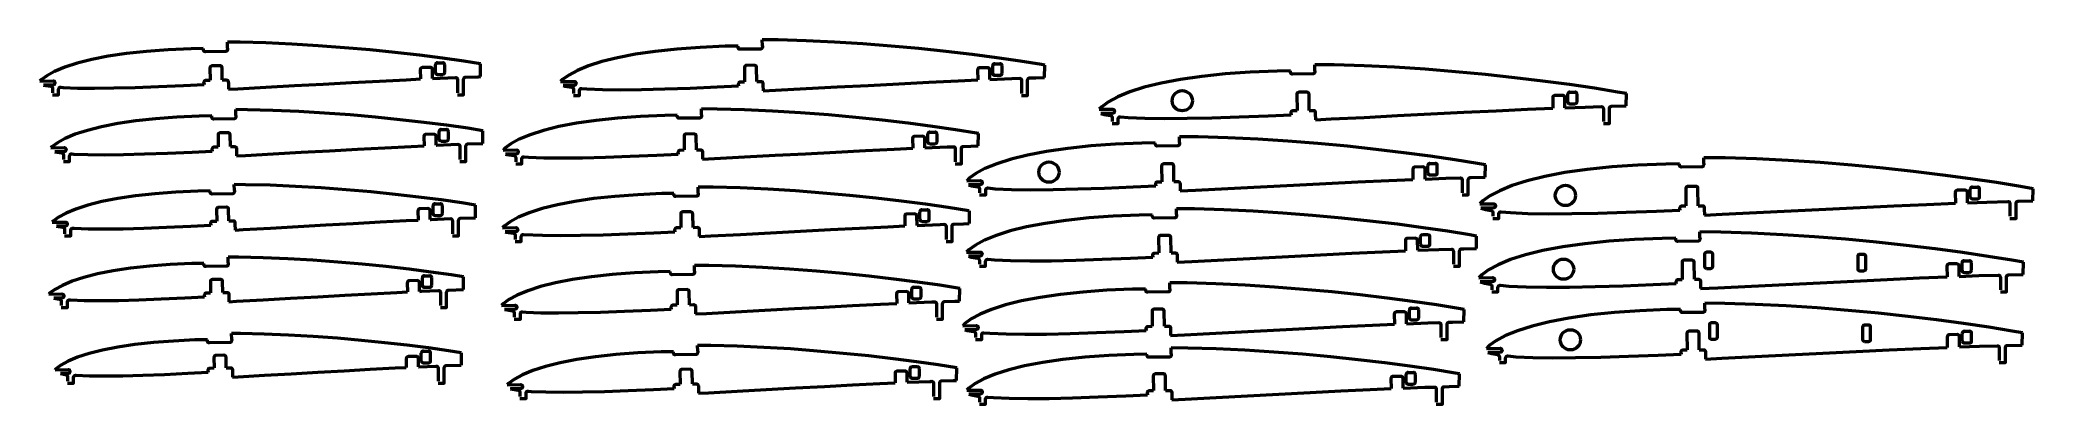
# Model space of a CAD drawing. Header units: millimetres. Extents: x 3 to 495, y 6 to 95.
import ezdxf

# ---------------------------------------------------------------- set-up
doc = ezdxf.new("R2010")
doc.units = ezdxf.units.MM
doc.layers.add('AM_0', color=7, linetype='Continuous', lineweight=50)

msp = doc.modelspace()

# ---------------------------------------------------------------- linework, layer by layer
at = {"layer": 'AM_0', "color": 0}
for p, q in [((48.99, 93.39), (48.97, 94.83)), ((180.97, 93.98), (180.95, 95.43)), ((100.28, 87.41), (100.28, 89.27)), ((100.78, 89.77), (102.08, 89.77)), ((102.58, 87.41), (102.58, 89.27)), ((111.41, 86.35), (111.44, 89.47)), ((237.82, 87.18), (237.82, 89.04)), ((238.32, 89.54), (239.62, 89.54)), ((240.12, 87.18), (240.12, 89.04)), ((250.62, 86.13), (250.65, 89.22)), ((317.31, 87.82), (317.3, 89.28)), ((43.17, 84.65), (43.17, 84.43)), ((49.17, 84.74), (49.19, 83.24)), ((100.78, 86.91), (102.08, 86.91)), ((175.12, 84.27), (175.12, 84.06)), ((181.12, 84.35), (181.14, 82.85)), ((238.32, 86.68), (239.62, 86.68)), ((379.75, 80.17), (379.75, 82.03)), ((380.25, 82.53), (381.55, 82.53)), ((380.25, 79.67), (381.55, 79.67)), ((382.05, 80.17), (382.05, 82.03)), ((394.2, 79.12), (394.25, 82.16)), ((51.06, 76.76), (51.03, 78.2)), ((165.96, 76.93), (165.94, 78.38)), ((311.45, 77.15), (311.45, 76.94)), ((317.45, 77.22), (317.47, 75.72)), ((101.19, 70.93), (101.19, 72.8)), ((101.69, 73.3), (102.99, 73.3)), ((101.69, 70.43), (102.99, 70.43)), ((103.49, 70.93), (103.49, 72.8)), ((111.98, 69.87), (112.02, 73)), ((221.8, 70.29), (221.8, 72.15)), ((222.3, 72.65), (223.6, 72.65)), ((222.3, 69.79), (223.6, 69.79)), ((224.1, 70.29), (224.1, 72.15)), ((234.25, 69.24), (234.29, 72.33)), ((283.93, 70.06), (283.91, 71.51)), ((45.19, 68.2), (45.2, 67.99)), ((51.19, 68.3), (51.22, 66.8)), ((160.21, 67.42), (160.21, 67.2)), ((166.21, 67.5), (166.23, 66)), ((345.25, 62.58), (345.25, 64.44)), ((345.75, 64.94), (347.05, 64.94)), ((347.55, 62.58), (347.55, 64.44)), ((359.37, 61.53), (359.41, 64.58)), ((413.32, 64.88), (413.31, 66.34)), ((50.66, 58.25), (50.63, 59.69)), ((165.13, 57.62), (165.11, 59.06)), ((278.07, 59.58), (278.07, 59.37)), ((284.06, 59.65), (284.08, 58.15)), ((345.75, 62.08), (347.05, 62.08)), ((479.61, 59.07), (480.91, 59.07)), ((99.69, 52.59), (99.69, 54.46)), ((100.19, 54.96), (101.49, 54.96)), ((101.99, 52.59), (101.99, 54.46)), ((110.15, 51.53), (110.18, 54.66)), ((479.11, 56.7), (479.11, 58.57)), ((479.61, 56.2), (480.91, 56.2)), ((481.41, 56.7), (481.41, 58.57)), ((494.56, 55.65), (494.61, 58.67)), ((44.81, 49.89), (44.82, 49.67)), ((50.81, 49.99), (50.84, 48.49)), ((100.19, 52.09), (101.49, 52.09)), ((219.85, 51.13), (219.85, 53)), ((220.35, 53.5), (221.65, 53.5)), ((220.35, 50.63), (221.65, 50.63)), ((222.15, 51.13), (222.15, 53)), ((232.01, 53.21), (231.98, 50.08)), ((283.2, 52.29), (283.19, 53.74)), ((407.45, 53.63), (407.45, 53.42)), ((413.45, 53.69), (413.47, 52.19)), ((159.38, 48.28), (159.39, 48.07)), ((165.38, 48.37), (165.4, 46.87)), ((343.41, 44.98), (343.41, 46.85)), ((343.91, 47.35), (345.21, 47.35)), ((343.91, 44.48), (345.21, 44.48)), ((345.71, 44.98), (345.71, 46.85)), ((357.2, 43.93), (357.24, 47)), ((412.39, 46.54), (412.38, 48)), ((49.15, 40.35), (49.13, 41.79)), ((164.24, 38.32), (164.22, 39.76)), ((277.35, 42), (277.35, 41.79)), ((283.35, 42.08), (283.37, 40.57)), ((477.07, 38.54), (477.07, 40.41)), ((477.57, 40.91), (478.87, 40.91)), ((479.37, 38.54), (479.37, 40.41)), ((492.18, 37.49), (492.23, 40.52)), ((97.06, 34.85), (97.06, 36.71)), ((97.56, 37.21), (98.86, 37.21)), ((99.36, 34.85), (99.36, 36.71)), ((107.19, 33.78), (107.22, 36.92)), ((281.57, 34), (281.56, 35.45)), ((406.52, 35.49), (406.53, 35.28)), ((412.52, 35.55), (412.54, 34.05)), ((477.57, 38.04), (478.87, 38.04)), ((43.31, 32.19), (43.31, 31.97)), ((49.31, 32.29), (49.33, 30.79)), ((97.56, 34.35), (98.86, 34.35)), ((217.84, 32.01), (217.84, 33.87)), ((218.34, 34.37), (219.64, 34.37)), ((218.34, 31.51), (219.64, 31.51)), ((220.14, 32.01), (220.14, 33.87)), ((229.64, 30.95), (229.67, 34.07)), ((413.58, 28.94), (413.56, 30.4)), ((158.49, 29.19), (158.5, 28.97)), ((164.49, 29.27), (164.51, 27.77)), ((340.66, 26.85), (340.66, 28.72)), ((341.16, 29.22), (342.46, 29.22)), ((341.16, 26.35), (342.46, 26.35)), ((342.96, 26.85), (342.96, 28.72)), ((354.12, 25.8), (354.16, 28.87)), ((50.01, 21.5), (49.99, 22.94)), ((165.01, 18.55), (164.98, 19.99)), ((275.72, 23.9), (275.72, 23.69)), ((281.72, 23.98), (281.74, 22.48)), ((477.13, 21.11), (477.13, 22.98)), ((477.63, 23.48), (478.93, 23.48)), ((477.63, 20.61), (478.93, 20.61)), ((479.43, 21.11), (479.43, 22.98)), ((491.92, 20.06), (491.96, 23.1)), ((96.8, 16.23), (96.8, 18.09)), ((97.3, 18.59), (98.6, 18.59)), ((97.3, 15.73), (98.6, 15.73)), ((99.1, 16.23), (99.1, 18.09)), ((106.63, 18.18), (106.61, 15.14)), ((217.94, 14.76), (219.24, 14.76)), ((281.88, 17.93), (281.86, 19.38)), ((407.71, 18.08), (407.71, 17.87)), ((413.71, 18.15), (413.72, 16.64)), ((44.17, 13.6), (44.17, 13.38)), ((50.17, 13.7), (50.19, 12.2)), ((217.44, 12.4), (217.44, 14.26)), ((217.94, 11.9), (219.24, 11.9)), ((219.74, 12.4), (219.74, 14.26)), ((228.9, 11.34), (228.94, 14.46)), ((339.85, 10.95), (339.85, 12.82)), ((340.35, 13.32), (341.65, 13.32)), ((340.35, 10.45), (341.65, 10.45)), ((342.15, 10.95), (342.15, 12.82)), ((352.98, 9.91), (353.02, 12.98)), ((159.21, 9.61), (159.21, 9.4)), ((165.21, 9.7), (165.23, 8.2)), ((276.03, 8.03), (276.03, 7.82)), ((282.03, 8.1), (282.05, 6.6))]:
    msp.add_line(p, q, dxfattribs=at)
at = {"layer": 'AM_0'}
for points in [[(111.44, 89.47), (107.28, 90.13), (101.99, 90.88), (96.34, 91.61), (90.38, 92.29), (84.19, 92.93), (77.83, 93.5), (71.37, 93.99), (64.88, 94.38), (58.42, 94.66), (52.07, 94.82), (48.97, 94.83)], [(174.97, 93.89), (171.78, 93.84), (165.66, 93.58), (159.89, 93.16), (154.54, 92.59), (149.64, 91.87), (145.23, 91.02), (141.36, 90.05), (138.05, 88.99), (135.31, 87.86), (133.18, 86.71), (131.66, 85.61), (131.19, 85.13)], [(250.65, 89.22), (249.9, 89.34), (244.61, 90.19), (238.88, 91.02), (232.77, 91.82), (226.33, 92.58), (219.63, 93.28), (212.76, 93.91), (205.77, 94.45), (198.75, 94.89), (191.76, 95.21), (184.89, 95.4), (180.95, 95.43)], [(42.99, 93.29), (39.96, 93.23), (34.3, 92.98), (28.98, 92.58), (24.03, 92.04), (19.5, 91.37), (15.44, 90.58), (11.87, 89.68), (8.82, 88.69), (6.3, 87.64), (4.34, 86.58), (2.95, 85.57), (2.65, 85.26)], [(394.25, 82.16), (392, 82.55), (386.32, 83.47), (380.16, 84.38), (373.59, 85.26), (366.67, 86.09), (359.46, 86.86), (352.07, 87.55), (344.55, 88.16), (337, 88.65), (329.49, 89.01), (322.1, 89.24), (317.3, 89.28)], [(49.19, 83.24), (51.5, 83.36), (58.46, 83.73), (65.52, 84.12), (72.59, 84.51), (79.6, 84.9), (86.47, 85.26), (93.1, 85.6), (96.58, 85.77)], [(181.14, 82.85), (184.25, 83.01), (191.78, 83.4), (199.41, 83.8), (207.07, 84.2), (214.65, 84.6), (222.08, 84.98), (229.26, 85.33), (234.13, 85.55)], [(311.31, 87.75), (307.99, 87.7), (301.4, 87.43), (295.2, 87), (289.43, 86.4), (284.15, 85.64), (279.41, 84.74), (275.23, 83.71), (271.66, 82.57), (268.71, 81.35), (266.4, 80.12), (264.74, 78.93), (264.12, 78.28)], [(45.06, 76.65), (42.01, 76.59), (36.45, 76.34), (31.21, 75.94), (26.35, 75.41), (21.9, 74.75), (17.9, 73.97), (14.39, 73.08), (11.39, 72.11), (8.92, 71.08), (6.99, 70.03), (5.63, 69.05), (5.36, 68.76)], [(112.02, 73), (108.24, 73.6), (103.03, 74.34), (97.47, 75.05), (91.62, 75.72), (85.52, 76.34), (79.27, 76.9), (72.91, 77.37), (66.53, 77.76), (60.17, 78.03), (53.93, 78.19), (51.03, 78.2)], [(159.96, 76.84), (156.9, 76.79), (150.87, 76.53), (145.19, 76.11), (139.92, 75.55), (135.09, 74.84), (130.75, 74.01), (126.94, 73.05), (123.68, 72), (120.99, 70.89), (118.89, 69.76), (117.4, 68.68), (116.97, 68.23)], [(234.29, 72.33), (233.84, 72.41), (228.63, 73.24), (222.99, 74.06), (216.97, 74.84), (210.63, 75.59), (204.03, 76.27), (197.26, 76.89), (190.37, 77.43), (183.46, 77.86), (176.58, 78.17), (169.81, 78.36), (165.94, 78.38)], [(317.47, 75.72), (321.38, 75.9), (329.48, 76.3), (337.69, 76.72), (345.92, 77.13), (354.08, 77.54), (362.07, 77.93), (369.79, 78.29), (376.05, 78.55)], [(51.22, 66.8), (53.37, 66.91), (60.22, 67.29), (67.16, 67.67), (74.12, 68.06), (81.01, 68.44), (87.76, 68.8), (94.29, 69.14), (97.49, 69.29)], [(277.93, 69.98), (274.63, 69.93), (268.14, 69.66), (262.02, 69.23), (256.33, 68.64), (251.13, 67.89), (246.45, 67), (242.34, 65.98), (238.82, 64.85), (235.91, 63.66), (233.63, 62.44), (232.01, 61.27), (231.41, 60.65)], [(359.41, 64.58), (357.47, 64.91), (351.86, 65.82), (345.79, 66.72), (339.31, 67.58), (332.49, 68.39), (325.38, 69.15), (318.09, 69.83), (310.68, 70.42), (303.24, 70.9), (295.83, 71.26), (288.54, 71.47), (283.91, 71.51)], [(166.23, 66), (169.18, 66.15), (176.6, 66.53), (184.12, 66.93), (191.66, 67.33), (199.12, 67.73), (206.44, 68.1), (213.51, 68.45), (218.1, 68.66)], [(407.32, 64.81), (403.92, 64.77), (397.06, 64.5), (390.59, 64.05), (384.57, 63.44), (379.07, 62.65), (374.12, 61.72), (369.76, 60.65), (366.03, 59.47), (362.95, 58.2), (360.53, 56.92), (358.8, 55.68), (358.07, 54.92)], [(494.61, 58.67), (491.47, 59.21), (485.55, 60.18), (479.14, 61.14), (472.29, 62.06), (465.07, 62.94), (457.57, 63.75), (449.86, 64.49), (442.03, 65.13), (434.16, 65.65), (426.34, 66.04), (418.63, 66.28), (413.31, 66.34)], [(110.18, 54.66), (106.78, 55.19), (101.66, 55.92), (96.19, 56.62), (90.43, 57.28), (84.44, 57.88), (78.29, 58.43), (72.04, 58.89), (65.76, 59.26), (59.51, 59.53), (53.37, 59.68), (50.63, 59.69)], [(232.01, 53.21), (231.97, 53.22), (226.83, 54.03), (221.27, 54.84), (215.34, 55.61), (209.09, 56.34), (202.59, 57.01), (195.91, 57.62), (189.13, 58.14), (182.31, 58.56), (175.53, 58.86), (168.86, 59.04), (165.11, 59.06)], [(284.08, 58.15), (287.84, 58.33), (295.82, 58.73), (303.92, 59.14), (312.04, 59.55), (320.08, 59.96), (327.96, 60.34), (335.57, 60.7), (341.55, 60.96)], [(44.66, 58.14), (41.65, 58.08), (36.19, 57.83), (31.04, 57.44), (26.25, 56.91), (21.88, 56.26), (17.95, 55.49), (14.5, 54.62), (11.55, 53.66), (9.13, 52.64), (7.24, 51.62), (5.9, 50.65), (5.66, 50.4)], [(159.13, 57.52), (156.14, 57.47), (150.2, 57.21), (144.6, 56.8), (139.4, 56.24), (134.65, 55.54), (130.38, 54.71), (126.62, 53.77), (123.41, 52.74), (120.76, 51.64), (118.69, 50.52), (117.22, 49.46), (116.82, 49.04)], [(413.47, 52.19), (417.86, 52.39), (426.3, 52.79), (434.86, 53.21), (443.44, 53.63), (451.94, 54.05), (460.27, 54.44), (468.32, 54.8), (475.41, 55.09)], [(50.84, 48.49), (52.83, 48.59), (59.56, 48.96), (66.39, 49.35), (73.23, 49.73), (80.01, 50.11), (86.65, 50.47), (93.07, 50.81), (95.99, 50.95)], [(165.4, 46.87), (168.25, 47.01), (175.55, 47.39), (182.97, 47.79), (190.4, 48.19), (197.76, 48.58), (204.97, 48.96), (211.94, 49.3), (216.15, 49.5)], [(277.21, 52.21), (273.94, 52.16), (267.54, 51.89), (261.51, 51.46), (255.9, 50.87), (250.78, 50.13), (246.17, 49.25), (242.11, 48.25), (238.65, 47.13), (235.78, 45.95), (233.54, 44.75), (231.94, 43.6), (231.38, 43.01)], [(357.24, 47), (355.59, 47.28), (350.06, 48.17), (344.08, 49.05), (337.7, 49.89), (330.96, 50.69), (323.96, 51.43), (316.77, 52.1), (309.47, 52.68), (302.13, 53.15), (294.83, 53.5), (287.65, 53.71), (283.19, 53.74)], [(406.39, 46.47), (403.02, 46.43), (396.24, 46.16), (389.86, 45.72), (383.93, 45.1), (378.5, 44.33), (373.62, 43.41), (369.33, 42.35), (365.65, 41.18), (362.61, 39.93), (360.22, 38.66), (358.52, 37.44), (357.83, 36.72)], [(492.23, 40.52), (489.39, 41.01), (483.54, 41.97), (477.21, 42.91), (470.46, 43.81), (463.34, 44.67), (455.94, 45.47), (448.33, 46.19), (440.61, 46.82), (432.85, 47.33), (425.13, 47.72), (417.53, 47.95), (412.38, 48)], [(43.15, 40.25), (40.18, 40.19), (34.8, 39.94), (29.74, 39.55), (25.04, 39.03), (20.74, 38.39), (16.88, 37.63), (13.49, 36.77), (10.59, 35.83), (8.21, 34.83), (6.35, 33.82), (5.04, 32.87), (4.84, 32.66)], [(107.22, 36.92), (104.2, 37.39), (99.17, 38.11), (93.8, 38.79), (88.13, 39.44), (82.24, 40.03), (76.19, 40.56), (70.05, 41.02), (63.87, 41.38), (57.73, 41.64), (51.69, 41.79), (49.13, 41.79)], [(229.67, 34.07), (224.76, 34.85), (219.3, 35.63), (213.46, 36.39), (207.31, 37.1), (200.92, 37.76), (194.35, 38.35), (187.68, 38.86), (180.97, 39.27), (174.31, 39.57), (167.75, 39.74), (164.22, 39.76)], [(283.37, 40.57), (286.96, 40.75), (294.83, 41.14), (302.81, 41.55), (310.81, 41.97), (318.74, 42.37), (326.5, 42.76), (334.01, 43.11), (339.71, 43.36)], [(158.24, 38.22), (155.23, 38.16), (149.39, 37.9), (143.89, 37.5), (138.78, 36.95), (134.1, 36.26), (129.9, 35.44), (126.21, 34.51), (123.06, 33.49), (120.45, 32.41), (118.42, 31.32), (116.98, 30.28), (116.61, 29.89)], [(354.16, 28.87), (352.81, 29.1), (347.35, 29.98), (341.46, 30.84), (335.17, 31.67), (328.53, 32.46), (321.63, 33.19), (314.55, 33.84), (307.35, 34.41), (300.12, 34.87), (292.92, 35.21), (285.84, 35.41), (281.56, 35.45)], [(412.54, 34.05), (416.77, 34.24), (425.1, 34.65), (433.54, 35.06), (442.01, 35.48), (450.39, 35.9), (458.61, 36.29), (466.55, 36.65), (473.37, 36.93)], [(49.33, 30.79), (51.17, 30.89), (57.78, 31.25), (64.49, 31.63), (71.22, 32.01), (77.89, 32.39), (84.41, 32.74), (90.73, 33.07), (93.36, 33.2)], [(164.51, 27.77), (167.15, 27.91), (174.34, 28.29), (181.62, 28.68), (188.93, 29.08), (196.17, 29.47), (203.26, 29.84), (210.12, 30.19), (214.14, 30.37)], [(275.57, 33.91), (272.33, 33.86), (266.02, 33.6), (260.08, 33.17), (254.56, 32.59), (249.51, 31.86), (244.97, 30.99), (240.98, 29.99), (237.56, 28.9), (234.74, 27.74), (232.53, 26.55), (230.96, 25.42), (230.43, 24.87)], [(491.96, 23.1), (489.42, 23.53), (483.65, 24.47), (477.42, 25.4), (470.75, 26.29), (463.73, 27.14), (456.43, 27.92), (448.93, 28.63), (441.31, 29.25), (433.65, 29.75), (426.04, 30.13), (418.54, 30.35), (413.56, 30.4)], [(281.74, 22.48), (285.17, 22.64), (292.92, 23.04), (300.79, 23.44), (308.67, 23.85), (316.49, 24.25), (324.14, 24.64), (331.54, 24.99), (336.96, 25.23)], [(407.58, 28.87), (404.23, 28.83), (397.55, 28.56), (391.26, 28.12), (385.41, 27.51), (380.05, 26.75), (375.24, 25.84), (371, 24.79), (367.38, 23.64), (364.38, 22.41), (362.03, 21.16), (360.35, 19.95), (359.69, 19.26)], [(44.01, 21.4), (40.88, 21.34), (35.62, 21.09), (30.67, 20.71), (26.08, 20.2), (21.88, 19.57), (18.1, 18.83), (14.79, 17.98), (11.96, 17.06), (9.63, 16.09), (7.82, 15.1), (6.55, 14.17), (6.39, 14)], [(106.63, 18.18), (103.48, 18.67), (98.56, 19.37), (93.31, 20.03), (87.77, 20.66), (82.01, 21.24), (76.09, 21.75), (70.08, 22.2), (64.05, 22.55), (58.04, 22.8), (52.14, 22.94), (49.99, 22.94)], [(228.94, 14.46), (224.4, 15.17), (219.02, 15.95), (213.28, 16.69), (207.23, 17.39), (200.93, 18.04), (194.47, 18.62), (187.9, 19.12), (181.31, 19.52), (174.75, 19.81), (168.29, 19.97), (164.98, 19.99)], [(159.01, 18.45), (155.97, 18.39), (150.23, 18.14), (144.81, 17.73), (139.78, 17.19), (135.18, 16.51), (131.05, 15.71), (127.42, 14.79), (124.32, 13.79), (121.76, 12.72), (119.76, 11.65), (118.35, 10.62), (118.01, 10.27)], [(275.88, 17.84), (272.67, 17.79), (266.45, 17.53), (260.6, 17.1), (255.16, 16.53), (250.18, 15.8), (245.71, 14.95), (241.78, 13.97), (238.41, 12.89), (235.64, 11.74), (233.46, 10.57), (231.92, 9.46), (231.42, 8.94)], [(353.02, 12.98), (351.97, 13.16), (346.59, 14.02), (340.79, 14.87), (334.58, 15.69), (328.05, 16.46), (321.25, 17.17), (314.26, 17.82), (307.17, 18.37), (300.04, 18.82), (292.96, 19.15), (285.98, 19.35), (281.86, 19.38)], [(413.72, 16.64), (417.8, 16.83), (426.01, 17.24), (434.34, 17.65), (442.69, 18.07), (450.96, 18.48), (459.07, 18.87), (466.9, 19.22), (473.43, 19.5)], [(50.19, 12.2), (51.63, 12.28), (58.1, 12.64), (64.66, 13.02), (71.24, 13.39), (77.75, 13.76), (84.14, 14.11), (90.31, 14.44), (93.1, 14.58)], [(165.23, 8.2), (167.7, 8.33), (174.78, 8.71), (181.95, 9.1), (189.14, 9.49), (196.27, 9.88), (203.24, 10.24), (209.99, 10.58), (213.74, 10.76)], [(282.05, 6.6), (285.32, 6.76), (292.96, 7.16), (300.71, 7.56), (308.48, 7.97), (316.18, 8.37), (323.72, 8.75), (331.01, 9.1), (336.16, 9.33)]]:
    msp.add_lwpolyline(points, dxfattribs=at)
at = {"layer": 'AM_0', "color": 0}
for points in [[(180.97, 93.98), (180.97, 93.68, -0.414214), (180.48, 93.17), (175.48, 93.11, -0.414214), (174.97, 93.6), (174.97, 93.89)], [(48.99, 93.39), (49, 93.09, -0.414214), (48.51, 92.59), (43.51, 92.51, -0.414214), (43, 93), (42.99, 93.29)], [(47.65, 85.52), (47.61, 88.54, 0.414214), (47.1, 89.04), (45.1, 89, 0.414214), (44.61, 88.5), (44.65, 85.47)], [(99.58, 85.91), (99.54, 88.14, 0.414214), (99.03, 88.63), (97.04, 88.6, 0.414214), (96.54, 88.09), (96.58, 85.77)], [(179.6, 85.13), (179.55, 88.65, 0.414214), (179.04, 89.14), (177.04, 89.11, 0.414214), (176.55, 88.61), (176.6, 85.09)], [(2.65, 85.26), (5.91, 85.31, -0.414214), (6.42, 84.81), (6.42, 84.81, -0.414214), (5.92, 84.31), (3.54, 84.27)], [(3.54, 84.27), (5.35, 83.98, -0.367857), (5.77, 83.48), (5.77, 82.39)], [(5.77, 81.89), (7.27, 81.89), (7.27, 83.25, -0.440193), (7.82, 83.74), (8.42, 83.69), (11.97, 83.54), (16.14, 83.5), (20.9, 83.56), (26.19, 83.7), (31.96, 83.91), (38.13, 84.19), (43.17, 84.43)], [(43.17, 84.65), (43.16, 84.95, -0.414214), (43.65, 85.45), (44.65, 85.47)], [(47.65, 85.52), (48.65, 85.53, -0.414214), (49.16, 85.04), (49.17, 84.74)], [(99.58, 85.91), (105.23, 86.14, -0.42637), (105.75, 85.64), (105.75, 82.39)], [(105.75, 81.89), (107.25, 81.89), (107.25, 85.73, -0.404275), (107.73, 86.23), (110.85, 86.33), (111.41, 86.35)], [(131.19, 85.13), (134.48, 85.17, -0.414214), (134.99, 84.68), (134.99, 84.68, -0.414214), (134.5, 84.17), (131.79, 84.13)], [(134.35, 81.71), (135.85, 81.71), (135.85, 82.96, -0.44087), (136.39, 83.46), (137.64, 83.35), (141.48, 83.18), (146, 83.13), (151.15, 83.17), (156.88, 83.31), (163.12, 83.53), (169.8, 83.81), (175.12, 84.06)], [(175.12, 84.27), (175.12, 84.57, -0.414214), (175.61, 85.08), (176.6, 85.09)], [(179.6, 85.13), (180.61, 85.15, -0.414214), (181.12, 84.65), (181.12, 84.35)], [(237.12, 85.68), (237.09, 88.06, 0.414214), (236.59, 88.55), (234.59, 88.52, 0.414214), (234.09, 88.02), (234.13, 85.55)], [(244.95, 81.71), (246.45, 81.71), (246.45, 85.53, -0.404936), (246.94, 86.03), (248.46, 86.08), (250.62, 86.13)], [(317.31, 87.82), (317.32, 87.52, -0.414214), (316.82, 87.02), (311.82, 86.96, -0.414214), (311.32, 87.46), (311.31, 87.75)], [(315.93, 78), (315.89, 82.01, 0.414214), (315.38, 82.5), (313.38, 82.48, 0.414214), (312.89, 81.97), (312.93, 77.97)], [(379.05, 78.67), (379.03, 81.19, 0.414214), (378.52, 81.69), (376.52, 81.67, 0.414214), (376.03, 81.16), (376.05, 78.55)], [(388.54, 74.78), (390.04, 74.78), (390.04, 78.54, -0.408122), (390.53, 79.04), (394.2, 79.12)], [(51.06, 76.76), (51.06, 76.46, -0.414214), (50.57, 75.95), (45.57, 75.87, -0.414214), (45.06, 76.36), (45.06, 76.65)], [(165.96, 76.93), (165.96, 76.63, -0.414214), (165.47, 76.13), (160.47, 76.06, -0.414214), (159.96, 76.55), (159.96, 76.84)], [(264.12, 78.28), (267.44, 78.31, -0.414214), (267.95, 77.82, -0.414214), (267.45, 77.31), (264.48, 77.28)], [(267.31, 74.78), (268.81, 74.78), (268.81, 75.96, -0.4416), (269.35, 76.46), (271.24, 76.28), (275.38, 76.09), (280.24, 76.02), (285.78, 76.06), (291.94, 76.19), (298.65, 76.41), (305.84, 76.69), (311.45, 76.94)], [(311.45, 77.15), (311.45, 77.45, -0.414214), (311.94, 77.96), (312.93, 77.97)], [(315.93, 78), (316.94, 78.01, -0.414214), (317.45, 77.52), (317.45, 77.22)], [(45.19, 68.2), (45.19, 68.5, -0.414214), (45.68, 69.01), (46.67, 69.03)], [(49.67, 69.07), (49.62, 72.01, 0.414214), (49.11, 72.5), (47.11, 72.46, 0.414214), (46.62, 71.96), (46.67, 69.03)], [(49.67, 69.07), (50.68, 69.09, -0.414214), (51.19, 68.6), (51.19, 68.3)], [(100.49, 69.43), (100.45, 71.64, 0.414214), (99.94, 72.13), (97.94, 72.1, 0.414214), (97.45, 71.59), (97.49, 69.29)], [(100.49, 69.43), (100.52, 69.44), (105.8, 69.66, -0.426525), (106.32, 69.16), (106.32, 65.91)], [(106.32, 65.41), (107.82, 65.41), (107.82, 69.25, -0.404123), (108.31, 69.75), (111.75, 69.87), (111.98, 69.87)], [(164.69, 68.28), (164.64, 71.7, 0.414214), (164.13, 72.19), (162.13, 72.16, 0.414214), (161.64, 71.65), (161.69, 68.24)], [(221.1, 68.79), (221.06, 71.14, 0.414214), (220.56, 71.63), (218.56, 71.61, 0.414214), (218.06, 71.1), (218.1, 68.66)], [(228.59, 64.82), (230.09, 64.82), (230.09, 68.63, -0.404834), (230.58, 69.13), (232.43, 69.19), (234.25, 69.24)], [(283.93, 70.06), (283.93, 69.76, -0.414214), (283.43, 69.25), (278.43, 69.2, -0.414214), (277.93, 69.69), (277.93, 69.98)], [(5.36, 68.76), (8.61, 68.82, -0.414214), (9.12, 68.32), (9.12, 68.32, -0.414214), (8.63, 67.82), (6.37, 67.78)], [(6.37, 67.78), (8.04, 67.51, -0.226536), (8.4, 67.26, -0.113205), (8.48, 67), (8.48, 65.91)], [(8.48, 65.41), (9.98, 65.41), (9.98, 66.78, -0.440037), (10.52, 67.28), (11, 67.24), (14.49, 67.1), (18.59, 67.06), (23.27, 67.11), (28.48, 67.26), (34.15, 67.47), (40.22, 67.74), (45.2, 67.99)], [(116.97, 68.23), (120.25, 68.27, -0.414214), (120.76, 67.78), (120.76, 67.78, -0.414214), (120.26, 67.27), (117.61, 67.23)], [(117.61, 67.23), (117.92, 67.14), (119.7, 66.85, -0.367312), (120.11, 66.36), (120.11, 65.32)], [(120.11, 64.82), (121.61, 64.82), (121.61, 66.09, -0.440766), (122.16, 66.59), (123.28, 66.49), (127.06, 66.33), (131.51, 66.27), (136.58, 66.32), (142.22, 66.46), (148.37, 66.68), (154.95, 66.96), (160.21, 67.2)], [(160.21, 67.42), (160.21, 67.72, -0.414214), (160.7, 68.22), (161.69, 68.24)], [(164.69, 68.28), (165.7, 68.29, -0.414214), (166.2, 67.8), (166.21, 67.5)], [(282.54, 60.43), (282.5, 64.34, 0.414214), (281.99, 64.83), (280, 64.81, 0.414214), (279.5, 64.3), (279.55, 60.4)], [(344.55, 61.08), (344.52, 63.57, 0.414214), (344.01, 64.07), (342.01, 64.04, 0.414214), (341.52, 63.54), (341.55, 60.96)], [(413.32, 64.88), (413.33, 64.58, -0.414214), (412.83, 64.07), (407.83, 64.03, -0.414214), (407.33, 64.52), (407.32, 64.81)], [(231.41, 60.65), (234.73, 60.68, -0.414214), (235.24, 60.19), (235.24, 60.19, -0.414214), (234.74, 59.68), (231.83, 59.65)], [(234.6, 57.17), (236.1, 57.17), (236.1, 58.36, -0.441444), (236.64, 58.86), (238.4, 58.69), (242.48, 58.51), (247.27, 58.44), (252.74, 58.48), (258.81, 58.62), (265.43, 58.83), (272.52, 59.12), (278.07, 59.37)], [(278.07, 59.58), (278.06, 59.88, -0.414214), (278.56, 60.39), (279.55, 60.4)], [(282.54, 60.43), (283.56, 60.44, -0.414214), (284.06, 59.95), (284.06, 59.65)], [(353.7, 57.17), (355.2, 57.17), (355.2, 60.95, -0.405494), (355.69, 61.45), (355.94, 61.45), (359.37, 61.53)], [(411.93, 54.47), (411.89, 58.77, 0.414214), (411.39, 59.26), (409.39, 59.25, 0.414214), (408.89, 58.74), (408.93, 54.45)], [(50.66, 58.25), (50.66, 57.95, -0.414214), (50.17, 57.44), (45.17, 57.36, -0.414214), (44.66, 57.85), (44.66, 58.14)], [(165.13, 57.62), (165.13, 57.32, -0.414214), (164.64, 56.81), (159.64, 56.74, -0.414214), (159.14, 57.23), (159.13, 57.52)], [(358.07, 54.92), (361.42, 54.95, -0.414214), (361.92, 54.46), (361.92, 54.46, -0.414214), (361.43, 53.95), (358.3, 53.92)], [(407.45, 53.63), (407.45, 53.93, -0.414214), (407.94, 54.44), (408.93, 54.45)], [(411.93, 54.47), (412.94, 54.48, -0.414214), (413.45, 53.99), (413.45, 53.69)], [(478.41, 55.2), (478.39, 57.81, 0.414214), (477.88, 58.31), (475.88, 58.29, 0.414214), (475.39, 57.78), (475.41, 55.09)], [(488.9, 51.37), (490.4, 51.37), (490.4, 55.08, -0.408529), (490.89, 55.58), (494.56, 55.65)], [(5.66, 50.4), (8.9, 50.45, -0.414214), (9.41, 49.96), (9.41, 49.96, -0.414214), (8.92, 49.45), (6.79, 49.42)], [(8.77, 47.06), (10.27, 47.06), (10.27, 48.45, -0.439881), (10.81, 48.95), (11.16, 48.92), (14.59, 48.78), (18.63, 48.74), (23.23, 48.8), (28.35, 48.94), (33.92, 49.16), (39.9, 49.43), (44.82, 49.67)], [(44.81, 49.89), (44.81, 50.19, -0.414214), (45.3, 50.7), (46.29, 50.71)], [(49.29, 50.76), (49.24, 53.59, 0.414214), (48.74, 54.09), (46.74, 54.05, 0.414214), (46.24, 53.54), (46.29, 50.71)], [(49.29, 50.76), (50.3, 50.78, -0.414214), (50.81, 50.29), (50.81, 49.99)], [(98.99, 51.09), (98.95, 53.27, 0.414214), (98.44, 53.76), (96.44, 53.73, 0.414214), (95.95, 53.22), (95.99, 50.95)], [(98.99, 51.09), (99.19, 51.1), (103.97, 51.3, -0.426679), (104.49, 50.8), (104.49, 47.56)], [(104.49, 47.06), (105.99, 47.06), (105.99, 50.9, -0.403971), (106.47, 51.4), (110.15, 51.53)], [(163.86, 49.14), (163.81, 52.47, 0.414214), (163.31, 52.96), (161.31, 52.94, 0.414214), (160.81, 52.43), (160.86, 49.1)], [(219.15, 49.63), (219.12, 51.96, 0.414214), (218.61, 52.46), (216.61, 52.43, 0.414214), (216.12, 51.92), (216.15, 49.5)], [(226.32, 45.65), (227.82, 45.65), (227.82, 49.47, -0.404682), (228.3, 49.97), (230.58, 50.04), (231.98, 50.08)], [(283.2, 52.29), (283.21, 51.99, -0.414214), (282.71, 51.48), (277.71, 51.42, -0.414214), (277.21, 51.92), (277.21, 52.21)], [(361.28, 51.37), (362.78, 51.37), (362.78, 52.51, -0.442017), (363.33, 53.01), (365.6, 52.79), (369.92, 52.59), (374.99, 52.51), (380.76, 52.54), (387.18, 52.67), (394.18, 52.89), (401.67, 53.17), (407.45, 53.42)], [(116.82, 49.04), (120.1, 49.09, -0.414214), (120.61, 48.59), (120.61, 48.59, -0.414214), (120.11, 48.09), (117.51, 48.05)], [(117.51, 48.05), (117.73, 47.99), (119.55, 47.69, -0.367461), (119.96, 47.19), (119.96, 46.15)], [(119.96, 45.65), (121.46, 45.65), (121.46, 46.89, -0.426711), (121.99, 47.39), (126.74, 47.19), (131.12, 47.14), (136.12, 47.19), (141.68, 47.33), (147.73, 47.54), (154.22, 47.82), (159.39, 48.07)], [(159.38, 48.28), (159.38, 48.58, -0.414214), (159.87, 49.09), (160.86, 49.1)], [(163.86, 49.14), (164.87, 49.16, -0.414214), (165.38, 48.67), (165.38, 48.37)], [(281.83, 42.86), (281.78, 46.66, 0.414214), (281.28, 47.16), (279.28, 47.14, 0.414214), (278.78, 46.63), (278.83, 42.82)], [(342.71, 43.48), (342.68, 45.95, 0.414214), (342.18, 46.44), (340.18, 46.42, 0.414214), (339.68, 45.91), (339.71, 43.36)], [(412.39, 46.54), (412.4, 46.24, -0.414214), (411.9, 45.74), (406.9, 45.69, -0.414214), (406.4, 46.18), (406.39, 46.47)], [(49.15, 40.35), (49.16, 40.05, -0.414214), (48.66, 39.55), (43.66, 39.46, -0.414214), (43.16, 39.95), (43.15, 40.25)], [(231.38, 43.01), (234.69, 43.05, -0.414214), (235.19, 42.56), (235.19, 42.56, -0.414214), (234.7, 42.05), (231.84, 42.02)], [(234.55, 39.56), (236.05, 39.56), (236.05, 40.76, -0.441287), (236.6, 41.26), (238.23, 41.11), (242.25, 40.93), (246.98, 40.86), (252.36, 40.9), (258.35, 41.04), (264.87, 41.26), (271.85, 41.54), (277.35, 41.79)], [(277.35, 42), (277.34, 42.3, -0.414214), (277.84, 42.81), (278.83, 42.82)], [(281.83, 42.86), (282.84, 42.87, -0.414214), (283.34, 42.38), (283.35, 42.08)], [(351.54, 39.56), (353.04, 39.56), (353.04, 43.35, -0.405342), (353.52, 43.85), (354.09, 43.87), (357.2, 43.93)], [(411, 36.33), (410.96, 40.53, 0.414214), (410.46, 41.02), (408.46, 41.01, 0.414214), (407.96, 40.5), (408, 36.3)], [(476.37, 37.04), (476.34, 39.63, 0.414214), (475.83, 40.12), (473.83, 40.1, 0.414214), (473.34, 39.6), (473.37, 36.93)], [(47.78, 33.06), (47.74, 35.8, 0.414214), (47.23, 36.29), (45.23, 36.25, 0.414214), (44.74, 35.74), (44.78, 33.01)], [(96.36, 33.35), (96.32, 35.5, 0.414214), (95.82, 35.99), (93.82, 35.95, 0.414214), (93.32, 35.45), (93.36, 33.2)], [(164.24, 38.32), (164.24, 38.02, -0.414214), (163.75, 37.51), (158.75, 37.44, -0.414214), (158.25, 37.93), (158.24, 38.22)], [(357.83, 36.72), (361.17, 36.75, -0.414214), (361.67, 36.25), (361.67, 36.25, -0.414214), (361.18, 35.75), (358.1, 35.72)], [(361.03, 33.19), (362.53, 33.19), (362.53, 34.34, -0.441861), (363.08, 34.84), (365.22, 34.63), (369.47, 34.44), (374.48, 34.36), (380.17, 34.39), (386.51, 34.52), (393.41, 34.74), (400.8, 35.03), (406.53, 35.28)], [(406.52, 35.49), (406.52, 35.79, -0.414214), (407.02, 36.29), (408, 36.3)], [(411, 36.33), (412.02, 36.34, -0.414214), (412.52, 35.85), (412.52, 35.55)], [(486.52, 33.19), (488.02, 33.19), (488.02, 36.92, -0.408377), (488.51, 37.42), (492.18, 37.49)], [(4.84, 32.66), (8.07, 32.71, -0.414214), (8.58, 32.22), (8.58, 32.22, -0.414214), (8.09, 31.71), (6.08, 31.68)], [(7.94, 29.32), (9.44, 29.32), (9.44, 30.74, -0.439776), (9.98, 31.24), (10.2, 31.22), (13.57, 31.08), (17.54, 31.05), (22.07, 31.11), (27.1, 31.25), (32.58, 31.46), (38.45, 31.73), (43.31, 31.97)], [(43.31, 32.19), (43.3, 32.49, -0.414214), (43.79, 33), (44.78, 33.01)], [(47.78, 33.06), (48.79, 33.08, -0.414214), (49.3, 32.59), (49.31, 32.29)], [(96.36, 33.35), (96.75, 33.37), (101.01, 33.55, -0.426783), (101.54, 33.05), (101.54, 29.82)], [(101.54, 29.32), (103.04, 29.32), (103.04, 33.15, -0.403869), (103.52, 33.65), (107.19, 33.78)], [(116.61, 29.89), (119.88, 29.94, -0.414214), (120.39, 29.44), (120.39, 29.44, -0.414214), (119.9, 28.94), (117.35, 28.9)], [(158.49, 29.19), (158.49, 29.49, -0.414214), (158.98, 29.99), (159.97, 30.01)], [(162.97, 30.05), (162.92, 33.27, 0.414214), (162.42, 33.77), (160.42, 33.74, 0.414214), (159.92, 33.23), (159.97, 30.01)], [(162.97, 30.05), (163.98, 30.07, -0.414214), (164.49, 29.57), (164.49, 29.27)], [(217.14, 30.51), (217.11, 32.8, 0.414214), (216.6, 33.29), (214.6, 33.26, 0.414214), (214.11, 32.76), (214.14, 30.37)], [(217.14, 30.51), (222.79, 30.74), (223.46, 30.76, -0.423965), (223.97, 30.26), (223.97, 27.01)], [(223.97, 26.51), (225.47, 26.51), (225.47, 30.34, -0.404529), (225.96, 30.84), (228.45, 30.93), (229.64, 30.95)], [(281.57, 34), (281.58, 33.7, -0.414214), (281.08, 33.19), (276.08, 33.13, -0.414214), (275.58, 33.62), (275.57, 33.91)], [(117.35, 28.9), (117.47, 28.87), (119.33, 28.56, -0.367609), (119.75, 28.07), (119.75, 27.01)], [(119.75, 26.51), (121.25, 26.51), (121.25, 27.82, -0.440453), (121.79, 28.32), (122.66, 28.24), (126.32, 28.08), (130.63, 28.04), (135.55, 28.09), (141.01, 28.23), (146.97, 28.45), (153.35, 28.72), (158.5, 28.97)], [(230.43, 24.87), (233.73, 24.91, -0.414214), (234.24, 24.41), (234.24, 24.41, -0.414214), (233.75, 23.91), (230.94, 23.87)], [(275.72, 23.9), (275.71, 24.2, -0.414214), (276.21, 24.71), (277.2, 24.72)], [(280.2, 24.76), (280.15, 28.47, 0.414214), (279.65, 28.96), (277.65, 28.94, 0.414214), (277.15, 28.43), (277.2, 24.72)], [(280.2, 24.76), (281.21, 24.77, -0.414214), (281.71, 24.28), (281.72, 23.98)], [(339.96, 25.35), (339.93, 27.79, 0.414214), (339.43, 28.28), (337.43, 28.26, 0.414214), (336.93, 27.75), (336.96, 25.23)], [(348.45, 21.42), (349.95, 21.42), (349.95, 25.21, -0.40524), (350.44, 25.71), (351.32, 25.74), (354.12, 25.8)], [(413.58, 28.94), (413.58, 28.64, -0.414214), (413.08, 28.14), (408.09, 28.09, -0.414214), (407.58, 28.58), (407.58, 28.87)], [(50.01, 21.5), (50.02, 21.21, -0.414214), (49.53, 20.7), (44.53, 20.61, -0.414214), (44.02, 21.1), (44.01, 21.4)], [(233.6, 21.42), (235.1, 21.42), (235.1, 22.64, -0.441183), (235.64, 23.14), (237.15, 23), (241.11, 22.82), (245.76, 22.76), (251.07, 22.81), (256.97, 22.94), (263.4, 23.16), (270.28, 23.44), (275.72, 23.69)], [(412.19, 18.93), (412.15, 23.03, 0.414214), (411.64, 23.52), (409.64, 23.5, 0.414214), (409.15, 23), (409.19, 18.9)], [(476.43, 19.61), (476.41, 22.17, 0.414214), (475.9, 22.66), (473.9, 22.64, 0.414214), (473.41, 22.13), (473.43, 19.5)], [(486.25, 15.75), (487.75, 15.75), (487.75, 19.49, -0.408275), (488.24, 19.98), (491.92, 20.06)], [(48.65, 14.48), (48.6, 17.08, 0.414214), (48.09, 17.57), (46.09, 17.53, 0.414214), (45.6, 17.03), (45.65, 14.43)], [(96.1, 14.73), (96.07, 16.79, 0.414214), (95.56, 17.28), (93.56, 17.25, 0.414214), (93.07, 16.74), (93.1, 14.58)], [(96.1, 14.73), (96.2, 14.73), (100.42, 14.91, -0.426937), (100.95, 14.41), (100.95, 11.18)], [(100.95, 10.68), (102.45, 10.68), (102.45, 14.51, -0.403717), (102.93, 15.01), (106.61, 15.14)], [(165.01, 18.55), (165.01, 18.25, -0.414214), (164.52, 17.74), (159.52, 17.67, -0.414214), (159.01, 18.16), (159.01, 18.45)], [(281.88, 17.93), (281.89, 17.63, -0.414214), (281.39, 17.12), (276.39, 17.06, -0.414214), (275.89, 17.55), (275.88, 17.84)], [(359.69, 19.26), (363.03, 19.3, -0.414214), (363.53, 18.8, -0.414214), (363.04, 18.3), (360.02, 18.27)], [(362.89, 15.75), (364.39, 15.75), (364.39, 16.91, -0.441757), (364.94, 17.41), (366.96, 17.22), (371.15, 17.03), (376.08, 16.95), (381.7, 16.99), (387.95, 17.12), (394.75, 17.34), (402.04, 17.62), (407.71, 17.87)], [(407.71, 18.08), (407.71, 18.38, -0.414214), (408.2, 18.89), (409.19, 18.9)], [(412.19, 18.93), (413.2, 18.94, -0.414214), (413.71, 18.45), (413.71, 18.15)], [(6.39, 14), (9.61, 14.06, -0.414214), (10.12, 13.57), (10.12, 13.57, -0.414214), (9.63, 13.06), (7.78, 13.03)], [(9.48, 10.68), (10.98, 10.68), (10.98, 12.12, -0.43962), (11.52, 12.62), (11.57, 12.62), (14.87, 12.49), (18.75, 12.46), (23.17, 12.52), (28.09, 12.66), (33.45, 12.86), (39.19, 13.13), (44.17, 13.38)], [(44.17, 13.6), (44.16, 13.9, -0.414214), (44.65, 14.41), (45.65, 14.43)], [(48.65, 14.48), (49.65, 14.5, -0.414214), (50.16, 14), (50.17, 13.7)], [(118.01, 10.27), (121.28, 10.32, -0.414214), (121.78, 9.83, -0.414214), (121.29, 9.32), (118.79, 9.28)], [(159.21, 9.61), (159.21, 9.91, -0.414214), (159.7, 10.42), (160.69, 10.43)], [(163.69, 10.48), (163.64, 13.6, 0.414214), (163.13, 14.1), (161.13, 14.07, 0.414214), (160.64, 13.56), (160.69, 10.43)], [(163.69, 10.48), (164.7, 10.49, -0.414214), (165.2, 10), (165.21, 9.7)], [(216.74, 10.9), (216.71, 13.16, 0.414214), (216.2, 13.65), (214.2, 13.62, 0.414214), (213.71, 13.12), (213.74, 10.76)], [(216.74, 10.9), (222.47, 11.13), (222.72, 11.14, -0.424068), (223.24, 10.64), (223.24, 7.4)], [(223.24, 6.9), (224.74, 6.9), (224.74, 10.72, -0.404428), (225.22, 11.22), (228.03, 11.32), (228.9, 11.34)], [(280.51, 8.89), (280.46, 12.5, 0.414214), (279.96, 12.99), (277.96, 12.97, 0.414214), (277.46, 12.46), (277.51, 8.85)], [(339.15, 9.45), (339.12, 11.86, 0.414214), (338.62, 12.36), (336.62, 12.33, 0.414214), (336.12, 11.83), (336.16, 9.33)], [(347.31, 5.5), (348.81, 5.5), (348.81, 9.31, -0.405088), (349.3, 9.81), (350.51, 9.85), (352.98, 9.91)], [(118.79, 9.28), (118.81, 9.28), (120.72, 8.97, -0.367708), (121.14, 8.47), (121.14, 7.4)], [(121.14, 6.9), (122.64, 6.9), (122.64, 8.23, -0.440349), (123.19, 8.73), (123.92, 8.66), (127.53, 8.51), (131.77, 8.47), (136.61, 8.52), (141.98, 8.66), (147.84, 8.87), (154.12, 9.15), (159.21, 9.4)], [(231.42, 8.94), (234.72, 8.98, -0.414214), (235.23, 8.48), (235.23, 8.48, -0.414214), (234.73, 7.98), (231.97, 7.94)], [(234.58, 5.5), (236.08, 5.5), (236.08, 6.74, -0.441027), (236.63, 7.24), (238.01, 7.11), (241.91, 6.94), (246.49, 6.88), (251.72, 6.93), (257.54, 7.07), (263.87, 7.28), (270.65, 7.57), (276.03, 7.82)], [(276.03, 8.03), (276.03, 8.33, -0.414214), (276.52, 8.83), (277.51, 8.85)], [(280.51, 8.89), (281.52, 8.9, -0.414214), (282.03, 8.4), (282.03, 8.1)], [(339.15, 9.45), (344.5, 9.66), (346.8, 9.73, -0.423399), (347.31, 9.23), (347.31, 6)]]:
    msp.add_lwpolyline(points, format="xyb", dxfattribs=at)
at = {"layer": 'AM_0'}
for points in [[(131.79, 84.13), (132.19, 84.01), (133.93, 83.73, -0.367213), (134.35, 83.23), (134.35, 82.21)], [(237.12, 85.68), (242.54, 85.89), (244.44, 85.95, -0.423553), (244.95, 85.45), (244.95, 82.21)], [(379.05, 78.67), (384.08, 78.85), (388.03, 78.97, -0.422833), (388.54, 78.47), (388.54, 75.28)], [(264.48, 77.28), (265.37, 77.01), (266.89, 76.76, -0.36652), (267.31, 76.27), (267.31, 75.28)], [(221.1, 68.79), (226.59, 69.01), (228.08, 69.05, -0.423656), (228.59, 68.55), (228.59, 65.32)], [(231.83, 59.65), (232.61, 59.41), (234.18, 59.15, -0.366669), (234.6, 58.66), (234.6, 57.67)], [(344.55, 61.08), (349.66, 61.27), (353.19, 61.37, -0.422987), (353.7, 60.87), (353.7, 57.67)], [(478.41, 55.2), (483.21, 55.37), (488.38, 55.52, -0.422421), (488.9, 55.02), (488.9, 51.87)], [(6.79, 49.42), (8.35, 49.17, -0.368154), (8.77, 48.67), (8.77, 47.56)], [(219.15, 49.63), (224.83, 49.86), (225.8, 49.89, -0.42381), (226.32, 49.39), (226.32, 46.15)], [(358.3, 53.92), (359.47, 53.57), (360.87, 53.33, -0.366124), (361.28, 52.84), (361.28, 51.87)], [(231.84, 42.02), (232.53, 41.81), (234.14, 41.54, -0.366817), (234.55, 41.05), (234.55, 40.06)], [(342.71, 43.48), (347.9, 43.68), (351.02, 43.77, -0.423141), (351.54, 43.27), (351.54, 40.06)], [(358.1, 35.72), (359.18, 35.39), (360.61, 35.15, -0.366273), (361.03, 34.66), (361.03, 33.69)], [(476.37, 37.04), (481.24, 37.22), (486, 37.35, -0.422575), (486.52, 36.85), (486.52, 33.69)], [(6.08, 31.68), (7.48, 31.45), (7.48, 31.45, -0.389105), (7.94, 30.95), (7.94, 29.82)], [(339.96, 25.35), (345.22, 25.55), (347.94, 25.63, -0.423244), (348.45, 25.13), (348.45, 21.92)], [(230.94, 23.87), (231.53, 23.69), (233.18, 23.42, -0.366916), (233.6, 22.93), (233.6, 21.92)], [(476.43, 19.61), (481.39, 19.79), (485.74, 19.92, -0.422678), (486.25, 19.42), (486.25, 16.25)], [(360.02, 18.27), (360.99, 17.97), (362.47, 17.72, -0.366372), (362.89, 17.23), (362.89, 16.25)], [(7.78, 13.03), (8.91, 12.85), (9.02, 12.84, -0.389255), (9.48, 12.34), (9.48, 11.18)], [(231.97, 7.94), (232.47, 7.79), (234.17, 7.51, -0.367065), (234.58, 7.02), (234.58, 6)]]:
    msp.add_lwpolyline(points, format="xyb", dxfattribs=at)
at = {"layer": 'AM_0', "color": 0}
for points in [[(414.02, 39), (415.02, 39, 0.414214), (415.52, 39.5), (415.52, 42.5, 0.414214), (415.02, 43), (414.02, 43, 0.414214), (413.52, 42.5), (413.52, 39.5, 0.414214)], [(451.82, 38.45), (452.82, 38.45, 0.414214), (453.32, 38.95), (453.32, 41.95, 0.414214), (452.82, 42.45), (451.82, 42.45, 0.414214), (451.32, 41.95), (451.32, 38.95, 0.414214)], [(415.2, 21.56), (416.2, 21.56, 0.414214), (416.7, 22.06), (416.7, 25.06, 0.414214), (416.2, 25.56), (415.2, 25.56, 0.414214), (414.7, 25.06), (414.7, 22.06, 0.414214)], [(453, 21), (454, 21, 0.414214), (454.5, 21.5), (454.5, 24.5, 0.414214), (454, 25), (453, 25, 0.414214), (452.5, 24.5), (452.5, 21.5, 0.414214)]]:
    msp.add_lwpolyline(points, format="xyb", close=True, dxfattribs=at)
for centre in [(284.61, 80.4), (251.71, 62.78), (379.17, 57.02), (378.72, 38.82), (380.39, 21.38)]:
    msp.add_circle(centre, 2.5, dxfattribs=at)
for centre, start, end in [((100.78, 89.27), 90, 180), ((102.08, 89.27), 360, 90), ((238.32, 89.04), 90, 180), ((239.62, 89.04), 360, 90), ((100.78, 87.41), 180, 270), ((102.08, 87.41), 270, 360), ((238.32, 87.18), 180, 270), ((239.62, 87.18), 270, 360), ((380.25, 82.03), 90, 180), ((380.25, 80.17), 180, 270), ((381.55, 82.03), 360, 90), ((381.55, 80.17), 270, 360), ((101.69, 72.8), 90, 180), ((101.69, 70.93), 180, 270), ((102.99, 72.8), 360, 90), ((102.99, 70.93), 270, 360), ((222.3, 72.15), 90, 180), ((222.3, 70.29), 180, 270), ((223.6, 72.15), 360, 90), ((223.6, 70.29), 270, 360), ((345.75, 64.44), 90, 180), ((347.05, 64.44), 360, 90), ((345.75, 62.58), 180, 270), ((347.05, 62.58), 270, 360), ((479.61, 58.57), 90, 180), ((480.91, 58.57), 360, 90), ((100.19, 54.46), 90, 180), ((101.49, 54.46), 360, 90), ((479.61, 56.7), 180, 270), ((480.91, 56.7), 270, 360), ((100.19, 52.59), 180, 270), ((101.49, 52.59), 270, 360), ((220.35, 53), 90, 180), ((220.35, 51.13), 180, 270), ((221.65, 53), 360, 90), ((221.65, 51.13), 270, 360), ((343.91, 46.85), 90, 180), ((343.91, 44.98), 180, 270), ((345.21, 46.85), 360, 90), ((345.21, 44.98), 270, 360), ((477.57, 40.41), 90, 180), ((478.87, 40.41), 360, 90), ((97.56, 36.71), 90, 180), ((97.56, 34.85), 180, 270), ((98.86, 36.71), 360, 90), ((98.86, 34.85), 270, 360), ((477.57, 38.54), 180, 270), ((478.87, 38.54), 270, 360), ((218.34, 33.87), 90, 180), ((218.34, 32.01), 180, 270), ((219.64, 33.87), 360, 90), ((219.64, 32.01), 270, 360), ((341.16, 28.72), 90, 180), ((341.16, 26.85), 180, 270), ((342.46, 28.72), 360, 90), ((342.46, 26.85), 270, 360), ((477.63, 22.98), 90, 180), ((477.63, 21.11), 180, 270), ((478.93, 22.98), 360, 90), ((478.93, 21.11), 270, 360), ((97.3, 18.09), 90, 180), ((97.3, 16.23), 180, 270), ((98.6, 18.09), 360, 90), ((98.6, 16.23), 270, 360), ((217.94, 14.26), 90, 180), ((219.24, 14.26), 360, 90), ((217.94, 12.4), 180, 270), ((219.24, 12.4), 270, 360), ((340.35, 12.82), 90, 180), ((340.35, 10.95), 180, 270), ((341.65, 12.82), 360, 90), ((341.65, 10.95), 270, 360)]:
    msp.add_arc(centre, 0.5, start, end, dxfattribs=at)

doc.saveas('drawing.dxf')
